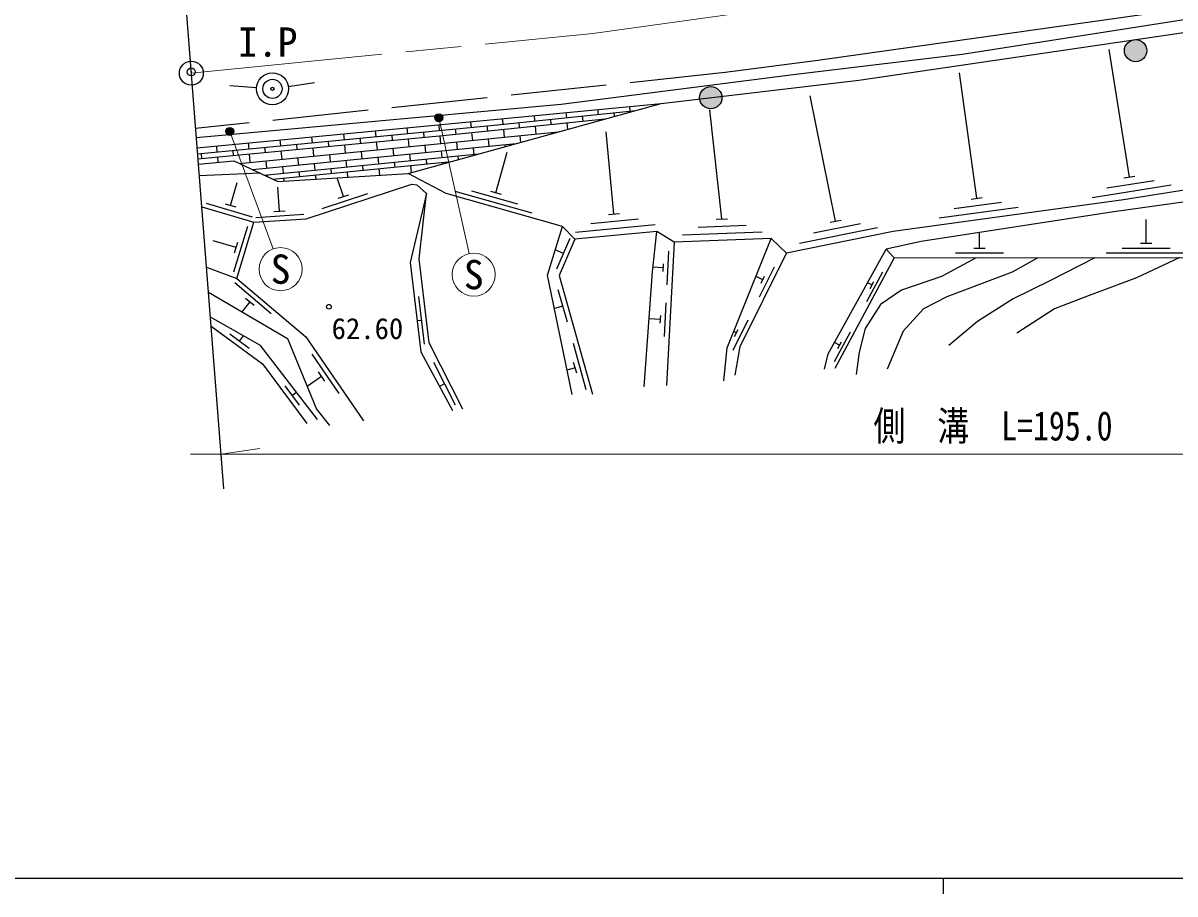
# Model space of a CAD drawing. Units: millimetres at full size, sheet at 1:1000; details may follow other scales. Extents: x 40000 to 680000, y 20000 to 380000.
# Drawn here: x 110356 to 182532, y 204000 to 258579 of the extents above; entities that cross this region are included whole.
import ezdxf
from ezdxf.enums import TextEntityAlignment as Align

# ---------------------------------------------------------------- set-up
doc = ezdxf.new("R2010")
doc.units = ezdxf.units.MM
doc.header["$LTSCALE"] = 1000
doc.header["$PDMODE"] = 32
doc.header["$PDSIZE"] = 500
doc.linetypes.add('CHAIN', pattern=[18.5, 12, -1.5, 3.5, -1.5])
doc.linetypes.add('DASHED', pattern=[7.5, 6, -1.5])
for name, color, linetype, lineweight in [('M-BGD', 7, 'Continuous', 25), ('M-BMK', 2, 'CHAIN', 13), ('M-BMK-OTRS', 5, 'Continuous', 25), ('M-BMK-SRVR', 3, 'Continuous', 25), ('M-STR-HTXT', 7, 'Continuous', 13), ('M-STR-STRC', 7, 'Continuous', 25), ('M-TTL-BAND', 7, 'Continuous', 25)]:
    doc.layers.add(name, color=color, linetype=linetype, lineweight=lineweight)
doc.layers.add('M-OTRS', color=6, linetype='Continuous')
doc.styles.add('ＭＳ ゴシック', font='')
doc.styles.get('ＭＳ ゴシック').set_extended_font_data('MS Gothic')

msp = doc.modelspace()

# ---------------------------------------------------------------- hatches: boundary and pattern name
at = {"layer": 'M-BGD'}
for points in [[(180744, 256675), (180747, 256687), (180750, 256699), (180752, 256711), (180755, 256723), (180757, 256735), (180759, 256747), (180760, 256759), (180762, 256772), (180763, 256784), (180764, 256796), (180765, 256808), (180766, 256820), (180766, 256832), (180766, 256845), (180766, 256857), (180766, 256869), (180765, 256881), (180765, 256894), (180764, 256906), (180763, 256918), (180761, 256930), (180760, 256942), (180758, 256954), (180756, 256966), (180754, 256978), (180752, 256990), (180749, 257002), (180746, 257014), (180743, 257026), (180740, 257038), (180737, 257050), (180733, 257061), (180730, 257073), (180726, 257084), (180721, 257096), (180717, 257107), (180712, 257119), (180708, 257130), (180703, 257141), (180697, 257152), (180692, 257163), (180686, 257174), (180681, 257185), (180675, 257195), (180669, 257206), (180662, 257216), (180656, 257227), (180649, 257237), (180642, 257247), (180635, 257257), (180628, 257267), (180621, 257277), (180613, 257286), (180605, 257296), (180597, 257305), (180589, 257314), (180581, 257323), (180573, 257332), (180564, 257341), (180556, 257350), (180547, 257358), (180538, 257366), (180529, 257375), (180520, 257383), (180510, 257390), (180501, 257398), (180491, 257406), (180481, 257413), (180471, 257420), (180461, 257427), (180451, 257434), (180441, 257440), (180431, 257447), (180420, 257453), (180410, 257459), (180399, 257465), (180388, 257471), (180377, 257476), (180366, 257482), (180355, 257487), (180344, 257492), (180333, 257497), (180321, 257501), (180310, 257506), (180298, 257510), (180287, 257514), (180275, 257517), (180264, 257521), (180252, 257524), (180240, 257527), (180228, 257530), (180216, 257533), (180204, 257536), (180192, 257538), (180180, 257540), (180168, 257542), (180156, 257544), (180145, 257545), (179790, 257493), (179779, 257488), (179768, 257483), (179757, 257477), (179746, 257472), (179735, 257466), (179725, 257460), (179714, 257454), (179704, 257448), (179693, 257442), (179683, 257435), (179673, 257428), (179663, 257421), (179653, 257414), (179643, 257407), (179633, 257400), (179624, 257392), (179614, 257384), (179605, 257376), (179596, 257368), (179587, 257360), (179578, 257351), (179570, 257343), (179561, 257334), (179553, 257325), (179544, 257316), (179536, 257307), (179528, 257298), (179521, 257288), (179513, 257278), (179506, 257269), (179498, 257259), (179491, 257249), (179485, 257239), (179478, 257229), (179471, 257218), (179465, 257208), (179459, 257197), (179453, 257187), (179447, 257176), (179441, 257165), (179436, 257154), (179431, 257143), (179426, 257132), (179421, 257121), (179416, 257109), (179412, 257098), (179408, 257087), (179404, 257075), (179400, 257063), (179396, 257052), (179393, 257040), (179389, 257028), (179388, 257023), (179385, 257011), (179382, 256999), (179380, 256987), (179378, 256975), (179376, 256963), (179374, 256951), (179372, 256939), (179370, 256927), (179369, 256915), (179368, 256903), (179367, 256891), (179367, 256878), (179366, 256866), (179366, 256854), (179366, 256842), (179366, 256830), (179367, 256817), (179368, 256805), (179368, 256793), (179370, 256781), (179371, 256769), (179372, 256757), (179374, 256744), (179376, 256732), (179378, 256720), (179380, 256708), (179383, 256696), (179386, 256685), (179389, 256673), (179392, 256661), (179395, 256649), (179399, 256637), (179403, 256626), (179407, 256614), (179411, 256603), (179415, 256591), (179420, 256580), (179425, 256569), (179430, 256558), (179435, 256547), (179440, 256536), (179446, 256525), (179452, 256514), (179458, 256503), (179464, 256493), (179470, 256482), (179477, 256472), (179483, 256462), (179490, 256452), (179497, 256442), (179504, 256432), (179512, 256422), (179519, 256412), (179527, 256403), (179535, 256394), (179543, 256384), (179551, 256375), (179559, 256366), (179568, 256358), (179577, 256349), (179585, 256341), (179594, 256332), (179603, 256324), (179613, 256316), (179622, 256308), (179632, 256301), (179641, 256293), (179651, 256286), (179661, 256279), (179671, 256272), (179681, 256265), (179691, 256258), (179702, 256252), (179712, 256245), (179723, 256239), (179733, 256233), (179744, 256228), (179755, 256222), (179766, 256217), (179777, 256212), (179788, 256207), (179800, 256202), (179811, 256198), (179822, 256193), (179834, 256189), (179845, 256185), (179857, 256181), (179869, 256178), (179880, 256174), (179892, 256171), (179904, 256168), (179916, 256166), (179928, 256163), (179940, 256161), (179952, 256159), (179964, 256157), (179976, 256155), (179988, 256154), (180000, 256152), (180013, 256151), (180025, 256151), (180037, 256150), (180049, 256150), (180061, 256149), (180074, 256149), (180086, 256150), (180098, 256150), (180110, 256151), (180122, 256152), (180135, 256153), (180147, 256154), (180159, 256156), (180171, 256157), (180183, 256159), (180195, 256161), (180207, 256164), (180219, 256166), (180231, 256169), (180243, 256172), (180255, 256175), (180266, 256179), (180278, 256182), (180290, 256186), (180301, 256190), (180313, 256194), (180324, 256199), (180335, 256203), (180347, 256208), (180358, 256213), (180369, 256218), (180380, 256224), (180391, 256229), (180401, 256235), (180412, 256241), (180423, 256247), (180433, 256253), (180443, 256260), (180454, 256266), (180464, 256273), (180474, 256280), (180484, 256288), (180493, 256295), (180503, 256302), (180513, 256310), (180522, 256318), (180531, 256326), (180540, 256334), (180549, 256343), (180558, 256351), (180566, 256360), (180575, 256369), (180583, 256377), (180591, 256387), (180599, 256396), (180607, 256405), (180615, 256415), (180622, 256424), (180630, 256434), (180637, 256444), (180644, 256454), (180651, 256464), (180657, 256474), (180664, 256485), (180670, 256495), (180676, 256506), (180682, 256517), (180688, 256527), (180693, 256538), (180699, 256549), (180704, 256560), (180709, 256572), (180713, 256583), (180718, 256594), (180722, 256606), (180726, 256617), (180730, 256629), (180734, 256640), (180738, 256652), (180741, 256664)], [(180145, 257545), (180133, 257546), (180121, 257547), (180109, 257548), (180097, 257549), (180084, 257549), (180072, 257549), (180060, 257549), (180048, 257549), (180036, 257549), (180023, 257548), (180011, 257547), (179999, 257546), (179987, 257545), (179975, 257543), (179963, 257542), (179951, 257540), (179938, 257538), (179927, 257535), (179915, 257533), (179903, 257530), (179891, 257527), (179879, 257524), (179867, 257520), (179856, 257517), (179844, 257513), (179832, 257509), (179821, 257505), (179810, 257501), (179798, 257496), (179790, 257493)], [(154141, 253984), (154140, 253996), (154138, 254008), (154136, 254020), (154134, 254032), (154132, 254044), (154129, 254056), (154126, 254068), (154123, 254080), (154120, 254092), (154117, 254103), (154113, 254115), (154109, 254127), (154105, 254138), (154101, 254150), (154097, 254161), (154092, 254172), (154087, 254184), (154082, 254195), (154077, 254206), (154072, 254217), (154066, 254228), (154060, 254238), (154054, 254249), (154048, 254260), (154042, 254270), (154035, 254280), (154029, 254291), (154022, 254301), (154015, 254311), (154007, 254321), (154000, 254330), (153993, 254340), (153985, 254349), (153977, 254359), (153969, 254368), (153961, 254377), (153952, 254386), (153944, 254395), (153935, 254403), (153926, 254412), (153917, 254420), (153908, 254428), (153899, 254436), (153890, 254444), (153880, 254452), (153871, 254459), (153861, 254466), (153851, 254474), (153841, 254481), (153831, 254487), (153820, 254494), (153810, 254500), (153800, 254507), (153789, 254513), (153778, 254519), (153767, 254524), (153756, 254530), (153745, 254535), (153734, 254540), (153723, 254545), (153712, 254550), (153701, 254555), (153689, 254559), (153678, 254563), (153666, 254567), (153655, 254571), (153643, 254574), (153631, 254578), (153619, 254581), (153607, 254584), (153595, 254586), (153584, 254589), (153572, 254591), (153559, 254593), (153547, 254595), (153535, 254597), (153523, 254598), (153511, 254599), (153499, 254600), (153487, 254601), (153474, 254602), (153462, 254602), (153450, 254602), (153438, 254602), (153426, 254602), (153413, 254602), (153401, 254601), (153389, 254600), (153377, 254599), (153365, 254598), (153353, 254596), (153340, 254594), (153328, 254593), (153316, 254590), (153304, 254588), (153292, 254585), (153281, 254583), (153269, 254580), (153257, 254576), (153245, 254573), (153234, 254569), (153222, 254566), (153210, 254562), (153199, 254557), (153188, 254553), (153176, 254548), (153165, 254544), (153154, 254539), (153143, 254533), (153132, 254528), (153121, 254522), (153110, 254517), (153100, 254511), (153089, 254505), (153078, 254498), (153068, 254492), (153058, 254485), (153048, 254478), (153038, 254471), (153028, 254464), (153018, 254456), (153009, 254449), (152999, 254441), (152990, 254433), (152981, 254425), (152972, 254417), (152963, 254409), (152954, 254400), (152945, 254392), (152937, 254383), (152929, 254374), (152920, 254365), (152912, 254355), (152905, 254346), (152897, 254337), (152889, 254327), (152882, 254317), (152875, 254307), (152868, 254297), (152861, 254287), (152855, 254277), (152848, 254266), (152842, 254256), (152836, 254245), (152830, 254235), (152824, 254224), (152819, 254213), (152813, 254202), (152808, 254191), (152803, 254180), (152799, 254168), (152794, 254157), (152790, 254146), (152786, 254134), (152782, 254123), (152778, 254111), (152774, 254099), (152771, 254087), (152768, 254076), (152765, 254064), (152762, 254053), (152760, 254041), (152758, 254029), (152755, 254017), (152754, 254005), (152752, 253992), (152750, 253980), (152749, 253968), (152748, 253956), (152747, 253944), (152747, 253932), (152746, 253919), (152746, 253907), (152746, 253895), (152746, 253883), (152747, 253870), (152747, 253858), (152748, 253846), (152749, 253834), (152751, 253822), (152751, 253821)], [(154124, 253729), (154127, 253740), (154130, 253752), (154132, 253764), (154135, 253776), (154137, 253788), (154139, 253800), (154140, 253813), (154142, 253825), (154143, 253837), (154144, 253849), (154145, 253861), (154145, 253873), (154146, 253886), (154146, 253898), (154146, 253910), (154146, 253922), (154145, 253934), (154145, 253947), (154144, 253959), (154143, 253971), (154141, 253983), (154141, 253984), (152751, 253821), (152752, 253809), (152754, 253797), (152756, 253785), (152758, 253773), (152761, 253761), (152763, 253749), (152766, 253737), (152769, 253725), (152772, 253713), (152776, 253702), (152779, 253690), (152783, 253678), (152787, 253667), (152791, 253655), (152796, 253644), (152800, 253633), (152805, 253621), (152810, 253610), (152815, 253599), (152821, 253588), (152826, 253577), (152832, 253567), (152838, 253556), (152844, 253545), (152850, 253535), (152857, 253525), (152864, 253514), (152870, 253504), (152877, 253494), (152885, 253484), (152892, 253475), (152900, 253465), (152907, 253456), (152915, 253446), (152923, 253437), (152931, 253428), (152940, 253419), (152948, 253410), (152957, 253402), (152966, 253393), (152975, 253385), (152984, 253377), (152993, 253369), (153002, 253361), (153012, 253353), (153022, 253346), (153031, 253338), (153041, 253331), (153051, 253324), (153062, 253318), (153072, 253311), (153082, 253304), (153093, 253298), (153103, 253292), (153114, 253286), (153125, 253281), (153136, 253275), (153147, 253270), (153158, 253265), (153169, 253260), (153180, 253255), (153192, 253250), (153203, 253246), (153214, 253242), (153226, 253238), (153238, 253234), (153249, 253231), (153261, 253227), (153273, 253224), (153285, 253221), (153297, 253219), (153309, 253216), (153321, 253214), (153333, 253212), (153345, 253210), (153357, 253208), (153369, 253207), (153381, 253205), (153393, 253204), (153405, 253204), (153418, 253203), (153430, 253203), (153442, 253202), (153454, 253203), (153467, 253203), (153479, 253203), (153491, 253204), (153503, 253205), (153515, 253206), (153527, 253207), (153540, 253209), (153552, 253210), (153564, 253212), (153576, 253215), (153588, 253217), (153600, 253220), (153612, 253222), (153623, 253225), (153635, 253228), (153647, 253232), (153659, 253236), (153670, 253239), (153682, 253243), (153693, 253248), (153705, 253252), (153716, 253257), (153727, 253261), (153738, 253266), (153749, 253272), (153760, 253277), (153771, 253283), (153782, 253288), (153793, 253294), (153803, 253300), (153814, 253307), (153824, 253313), (153834, 253320), (153844, 253327), (153854, 253334), (153864, 253341), (153874, 253348), (153884, 253356), (153893, 253364), (153902, 253372), (153912, 253380), (153921, 253388), (153929, 253396), (153938, 253405), (153947, 253413), (153955, 253422), (153964, 253431), (153972, 253440), (153980, 253449), (153988, 253459), (153995, 253468), (154003, 253478), (154010, 253488), (154017, 253498), (154024, 253508), (154031, 253518), (154038, 253528), (154044, 253539), (154050, 253549), (154056, 253560), (154062, 253570), (154068, 253581), (154073, 253592), (154079, 253603), (154084, 253614), (154089, 253625), (154094, 253637), (154098, 253648), (154102, 253659), (154107, 253671), (154111, 253682), (154114, 253694), (154118, 253706), (154121, 253717)]]:
    msp.add_hatch(color=256, dxfattribs=at).paths.add_polyline_path(points)
at = {"layer": 'M-STR-STRC'}
for points in [[(136626, 252766, -1), (136187, 252527, -0.41421), (136287, 252866, -0.41421)], [(123531, 251909, -1), (123092, 251670, -0.41421), (123192, 252009, -0.41421)]]:
    msp.add_hatch(color=256, dxfattribs=at).paths.add_polyline_path(points)

# ---------------------------------------------------------------- linework, layer by layer
at = {"layer": 'M-BGD'}
for p, q in [((179681, 248929), (178411, 256918)), ((170115, 247599), (169030, 255469)), ((121264, 250761), (150340, 253539)), ((148350, 253349), (148377, 253061)), ((161272, 246161), (159680, 254025)), ((142377, 252778), (142409, 252442)), ((144368, 252968), (144398, 252648)), ((145393, 252751), (145424, 252424)), ((146359, 253159), (146388, 252855)), ((147382, 252958), (147404, 252727)), ((154141, 246302), (153397, 253149)), ((134413, 252017), (134449, 251645)), ((136404, 252207), (136439, 251841)), ((137434, 251939), (137465, 251613)), ((138395, 252398), (138429, 252037)), ((139424, 252135), (139455, 251816)), ((140386, 252588), (140419, 252236)), ((140450, 251917), (140498, 251418)), ((141414, 252339), (141445, 252019)), ((142440, 252120), (142488, 251615)), ((143404, 252545), (143434, 252221)), ((144429, 252322), (144468, 251915)), ((146419, 252525), (146426, 252456)), ((123910, 249779), (143883, 251753)), ((126449, 251256), (126486, 250875)), ((128440, 251447), (128476, 251067)), ((130431, 251637), (130467, 251259)), ((131463, 251355), (131492, 251042)), ((132422, 251827), (132458, 251451)), ((133453, 251547), (133484, 251231)), ((134479, 251325), (134527, 250828)), ((135444, 251743), (135475, 251419)), ((136470, 251513), (136517, 251025)), ((138460, 251715), (138507, 251222)), ((139502, 251320), (139547, 250858)), ((141493, 251517), (141532, 251103)), ((143483, 251713), (143490, 251644)), ((147381, 246613), (146895, 251761)), ((122467, 250876), (122504, 250491)), ((123500, 250587), (123528, 250288)), ((124458, 251066), (124495, 250683)), ((124728, 249394), (141259, 251027)), ((125490, 250779), (125519, 250477)), ((126515, 250571), (126565, 250042)), ((127481, 250971), (127510, 250665)), ((128506, 250759), (128556, 250238)), ((129472, 251163), (129501, 250854)), ((130497, 250948), (130546, 250435)), ((131541, 250533), (131585, 250071)), ((132488, 251136), (132536, 250632)), ((133531, 250730), (133576, 250268)), ((135522, 250927), (135566, 250465)), ((136561, 250563), (136601, 250146)), ((137512, 251123), (137556, 250661)), ((138551, 250760), (138596, 250291)), ((139983, 247946), (140698, 250477)), ((140542, 250956), (140554, 250832)), ((121509, 250395), (121537, 250100)), ((122533, 250194), (122565, 249852)), ((124524, 250383), (124575, 249845)), ((125465, 249046), (138894, 250373)), ((125570, 249943), (125614, 249481)), ((126001, 248793), (137175, 249898)), ((127560, 250140), (127605, 249678)), ((128600, 249776), (128640, 249360)), ((129551, 250337), (129595, 249875)), ((130590, 249973), (130630, 249556)), ((132580, 250170), (132620, 249753)), ((133615, 249851), (133644, 249549)), ((134571, 250366), (134611, 249950)), ((135606, 250048), (135635, 249745)), ((136630, 249844), (136639, 249749)), ((137596, 250245), (137617, 250020)), ((125214, 249165), (121401, 248997)), ((125654, 249065), (125665, 248952)), ((126609, 249580), (126649, 249163)), ((127644, 249261), (127673, 248959)), ((128668, 249057), (128694, 248795)), ((129635, 249458), (129664, 249155)), ((130659, 249254), (130691, 248920)), ((131625, 249655), (131654, 249352)), ((132649, 249450), (132688, 249044)), ((134639, 249647), (134681, 249208)), ((123356, 247150), (123780, 248588)), ((126423, 246797), (126326, 248294)), ((126678, 248860), (126696, 248671)), ((130435, 247705), (130048, 248879)), ((177354, 247648), (182292, 248433)), ((178270, 248249), (181233, 248720)), ((179336, 248874), (180027, 248984)), ((129104, 246950), (131953, 247890)), ((130103, 247595), (130767, 247815)), ((137414, 248048), (142225, 246688)), ((138458, 248065), (141344, 247249)), ((139646, 248041), (140319, 247850)), ((169768, 247551), (170461, 247646)), ((121833, 247286), (124710, 246438)), ((123020, 247248), (123692, 247051)), ((167761, 246366), (172714, 247048)), ((168690, 246948), (171662, 247358)), ((124945, 246401), (127939, 246594)), ((126074, 246774), (126772, 246819)), ((145930, 246024), (148917, 246306)), ((147033, 246580), (147729, 246646)), ((153792, 246288), (154491, 246315)), ((160929, 246092), (161615, 246231)), ((180727, 244775), (180726, 246275)), ((123568, 242982), (124435, 245854)), ((123757, 242571), (124821, 246093)), ((144977, 245482), (149955, 245952)), ((151677, 245307), (156674, 245498)), ((152660, 245795), (155657, 245909)), ((159001, 244783), (163901, 245776)), ((159892, 245422), (162832, 246018)), ((170281, 244469), (170281, 245456)), ((123714, 244505), (122278, 244939)), ((123613, 244170), (123816, 244840)), ((143803, 243174), (144643, 245098)), ((151153, 244837), (150675, 235860)), ((180377, 244775), (181077, 244775)), ((144223, 244136), (143701, 244364)), ((150711, 242179), (150823, 244276)), ((168782, 244168), (171782, 244170)), ((169931, 244469), (170631, 244469)), ((178227, 244173), (183227, 244176)), ((179227, 244474), (182227, 244476)), ((150467, 243243), (149823, 243278)), ((150454, 242999), (150480, 243488)), ((156505, 241421), (157440, 243301)), ((164930, 243866), (161211, 236931)), ((156704, 242495), (156281, 242705)), ((156595, 242275), (156813, 242714)), ((163228, 241138), (164221, 242989)), ((125911, 240360), (123618, 242295)), ((144460, 239830), (143895, 241853)), ((163540, 242163), (163270, 242307)), ((163424, 241947), (163655, 242379)), ((124571, 241098), (124055, 240488)), ((124838, 240873), (124304, 241324)), ((135511, 238457), (135154, 241436)), ((144178, 240841), (143648, 240693)), ((150538, 238942), (150650, 241039)), ((135333, 239946), (135054, 239913)), ((150295, 240007), (149578, 240045)), ((150282, 239762), (150308, 240252)), ((154850, 238089), (155785, 239970)), ((123320, 239094), (124530, 238207)), ((123925, 238651), (124164, 238977)), ((155049, 239163), (154886, 239244)), ((154940, 238943), (155158, 239382)), ((161207, 237369), (162200, 239219)), ((145644, 235600), (144836, 238489)), ((161518, 238393), (161196, 238566)), ((161403, 238177), (161634, 238609)), ((130160, 235356), (128465, 237831)), ((137449, 234625), (136092, 237300)), ((144951, 236964), (144452, 236824)), ((145045, 236627), (144856, 237301)), ((129065, 236424), (128162, 235806)), ((129263, 236135), (128867, 236713)), ((126758, 235846), (127652, 234641)), ((127205, 235244), (127486, 235452)), ((136771, 235962), (136452, 235801))]:
    msp.add_line(p, q, dxfattribs=at)
at = {"layer": 'M-BGD', "linetype": 'DASHED'}
msp.add_line((154357, 255472), (121170, 251967), dxfattribs=at)
at = {"layer": 'M-BGD'}
for points in [[(121213, 251406), (144068, 253501), (158603, 255344), (169202, 256638), (187789, 259525), (208027, 262428), (215977, 263539), (222344, 262546), (230993, 259954), (243361, 256118), (258633, 251293)], [(259205, 251359), (255506, 252936), (238301, 258260), (222338, 263148), (215847, 264141), (179136, 258898), (160149, 256222), (154357, 255472)], [(150340, 253539), (162734, 254990), (185081, 258269), (202356, 260824), (216244, 262794), (221258, 262124), (206191, 254922), (203174, 253261), (199817, 250509), (193247, 249719), (179304, 247502), (164879, 245514), (158202, 244162), (157233, 245069)], [(121344, 249735), (123558, 249946), (126312, 248647), (134496, 249157), (150340, 253539)], [(121294, 250374), (133407, 251542), (139872, 252179), (148752, 253100)], [(121317, 250079), (136655, 251531), (146824, 252566)], [(157233, 245069), (151153, 244837), (150077, 245512), (144939, 245027), (144152, 245831), (136867, 247891), (134496, 249157)], [(121553, 247055), (124821, 246093), (128102, 246304), (134717, 248485), (135035, 248442), (135633, 247906), (134622, 243570), (135284, 237967), (137267, 234289)], [(137909, 234382), (135804, 238531), (135174, 243797), (135633, 247906)], [(144768, 235299), (143214, 242780), (144152, 245831)], [(149272, 235781), (149789, 242979), (150077, 245512)], [(144939, 245027), (143951, 242764), (146035, 235316)], [(154274, 236155), (154476, 238224), (157233, 245069)], [(154970, 236511), (155295, 238309), (158202, 244162)], [(160580, 236886), (160802, 237855), (164434, 244406)], [(121847, 243282), (123757, 242571), (128084, 238919), (131689, 233654)], [(170079, 243869), (167897, 242688), (165390, 241831), (164091, 240948), (163126, 239442), (162736, 237949), (162567, 236560)], [(173948, 243871), (172337, 242977), (168233, 241419), (166779, 240663), (165493, 239261), (164506, 236885)], [(177502, 243873), (174683, 242419), (172384, 241303), (170160, 239873), (168367, 238367)], [(182827, 243876), (180126, 242614), (177164, 241498), (174982, 240667), (172631, 239148)], [(121970, 241709), (126928, 238805), (128747, 234384), (129553, 233368)], [(128808, 233736), (125238, 238371), (122091, 240146)], [(122135, 239592), (125361, 237226), (128140, 233480)]]:
    msp.add_lwpolyline(points, dxfattribs=at)
msp.add_lwpolyline([(164434, 244406), (164930, 243866), (185335, 243877), (195236, 246523), (198522, 249294), (198447, 249502), (178559, 246731), (166634, 244894)], close=True, dxfattribs=at)
for centre, radius in [((180066, 256849), 700), ((153446, 253902), 700), ((129522, 240798), 150)]:
    msp.add_circle(centre, radius, dxfattribs=at)
at = {"layer": 'M-BMK'}
msp.add_lwpolyline([(120899, 255435), (146054, 257933), (168109, 260961), (220653, 268400), (260090, 274003), (319972, 282615), (391728, 293220)], dxfattribs=at)
at = {"layer": 'M-BMK-OTRS'}
msp.add_line((122929, 229398), (118659, 284171), dxfattribs=at)
at = {"layer": 'M-BMK-SRVR'}
for p, q in [((126970, 254606), (128628, 254859)), ((124984, 254523), (123311, 254637))]:
    msp.add_line(p, q, dxfattribs=at)
for centre, radius in [((120899, 255435), 750), ((125982, 254455), 1000), ((125982, 254455), 600), ((125982, 254455), 100)]:
    msp.add_circle(centre, radius, dxfattribs=at)
at = {"layer": 'M-OTRS'}
msp.add_point((120899, 255513), dxfattribs=at)
at = {"layer": 'M-STR-HTXT'}
for p, q in [((136407, 252646), (138303, 244133)), ((123312, 251789), (126024, 244422)), ((122760, 231568), (125191, 231910)), ((219310, 231568), (120852, 231568))]:
    msp.add_line(p, q, dxfattribs=at)
for centre in [(126491, 243155), (138596, 242815)]:
    msp.add_circle(centre, 1350, dxfattribs=at)
at = {"layer": 'M-STR-STRC'}
for centre in [(136407, 252646), (123312, 251789)]:
    msp.add_circle(centre, 250, dxfattribs=at)
at = {"layer": 'M-TTL-BAND'}
for p, q in [((40000, 205000), (579000, 205000)), ((168000, 205000), (168000, 204000))]:
    msp.add_line(p, q, dxfattribs=at)

# ---------------------------------------------------------------- texts
at = {"layer": 'M-BGD', "style": 'ＭＳ ゴシック'}
msp.add_text('62.60', height=1320, dxfattribs=at).set_placement((131934, 238378), align=Align.BOTTOM_CENTER)
at = {"layer": 'M-BMK-SRVR', "style": 'ＭＳ ゴシック'}
msp.add_text('I.P', height=1833, dxfattribs=at).set_placement((125684, 255923), align=Align.BOTTOM_CENTER)
at = {"layer": 'M-STR-HTXT', "style": 'ＭＳ ゴシック'}
for p in [(126491, 243155), (138596, 242815)]:
    msp.add_text('S', height=1833, dxfattribs=at).set_placement(p, align=Align.MIDDLE_CENTER)
at = {"layer": 'M-STR-HTXT', "style": 'ＭＳ ゴシック', "width": 0.8}
msp.add_text('側\u3000溝\u3000L=195.0', height=1833, dxfattribs=at).set_placement((171132, 231869), align=Align.BOTTOM_CENTER)

doc.saveas('drawing.dxf')
